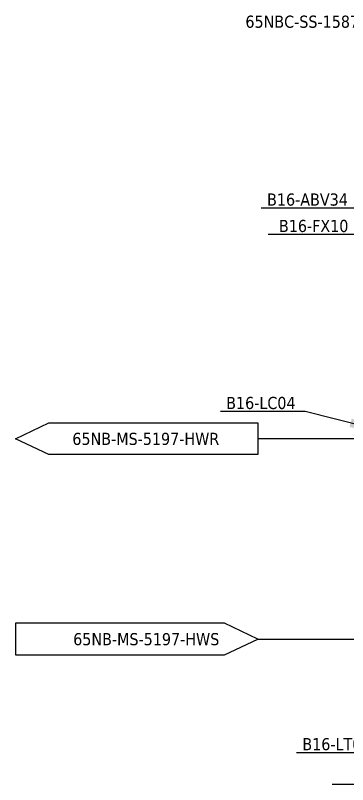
# Model space of a CAD drawing. Header units: millimetres. Extents: x -6314 to 11113, y -129 to 3675.
# Drawn here: x 8973 to 9279, y 1306 to 2013 of the extents above; entities that cross this region are included whole.
import ezdxf

# ---------------------------------------------------------------- set-up
doc = ezdxf.new("R2010")
doc.units = ezdxf.units.MM
doc.layers.add('HW LINE', color=1, linetype='Continuous')
doc.layers.add('Reference', color=6, linetype='Continuous')
doc.dimstyles.new('ISO-25', dxfattribs={"dimtxt": 2.5, "dimasz": 2.5, "dimexe": 1.25, "dimexo": 0.625, "dimtad": 1, "dimtxsty": 'Standard', "dimcen": 2.5, "dimadec": 0, "dimazin": 0, "dimtfac": 1, "dimtmove": 0, "dimatfit": 3, "dimfxl": 1, "dimarcsym": 0})

msp = doc.modelspace()

# ---------------------------------------------------------------- linework, layer by layer
at = {"layer": 'HW LINE'}
msp.add_line((9422.53, 1623.77), (9196.22, 1623.86), dxfattribs=at)
msp.add_lwpolyline([(9196.22, 1439.81), (9224.32, 1439.81), (9327.95, 1439.81), (9417.44, 1439.81)], dxfattribs=at)
at = {"layer": 'Reference'}
for points in [[(9003.76, 1638.42), (9196.22, 1638.42), (9196.22, 1609.3), (9003.76, 1609.3), (8972.97, 1623.86)], [(9165.43, 1454.37), (8972.97, 1454.37), (8972.97, 1425.25), (9165.43, 1425.25), (9196.22, 1439.81)]]:
    msp.add_lwpolyline(points, close=True, dxfattribs=at)

# ---------------------------------------------------------------- texts
at = {"char_height": 11.1664}
for s, insert, width, attachment_point in [('\\pxt9;{\\fTahoma|b0|i0|c0|p34;65NBC-SS-1587-100NBJ}', (9341.96, 2012.69), 635.627, 3), ('{\\fTahoma|b0|i0|c0|p34;B16-ABV34}', (9204.65, 1849.26), 777.1843, 1), ('{\\fTahoma|b0|i0|c0|p34;B16-FX10}', (9279.47, 1825), 777.1843, 3), ('{\\fTahoma|b0|i0|c0|p34;B16-LC04}', (9167, 1662.38), 777.1843, 1), ('{\\fTahoma|b0|i0|c0|p34;B16-LT04}', (9237.1, 1348.86), 777.1843, 1)]:
    msp.add_mtext(s, dxfattribs=dict(at, insert=insert, width=width, attachment_point=attachment_point))
at = {"char_height": 11.1664, "attachment_point": 3}
for s, insert in [('{\\fTahoma|b0|i0|c0|p34;65NB-MS-5197-HWR}', (9160.64, 1629.39)), ('{\\fTahoma|b0|i0|c0|p34;65NB-MS-5197-HWS}', (9160.64, 1445.34))]:
    msp.add_mtext_dynamic_manual_height_columns(s, width=282.3154, gutter_width=8.96, heights=[0], dxfattribs=dict(at, insert=insert))

# ---------------------------------------------------------------- leaders
at = {"linetype": 'Continuous', "lineweight": -3}
for points in [[(9327.77, 1884.39), (9293, 1835.76), (9199.29, 1835.76)], [(9343.77, 1803.61), (9284.83, 1811.5), (9205.75, 1811.5)], [(9305.74, 1632.35), (9239.75, 1648.88), (9161.64, 1648.88)], [(9379.86, 1416.57), (9309.86, 1335.36), (9231.74, 1335.36)], [(9433.51, 1350.26), (9358.11, 1306.11), (9264.4, 1306.11)]]:
    msp.add_leader(points, dimstyle='ISO-25', override={"dimscale": 10, "dimtad": 0}, dxfattribs=at)

doc.saveas('drawing.dxf')
